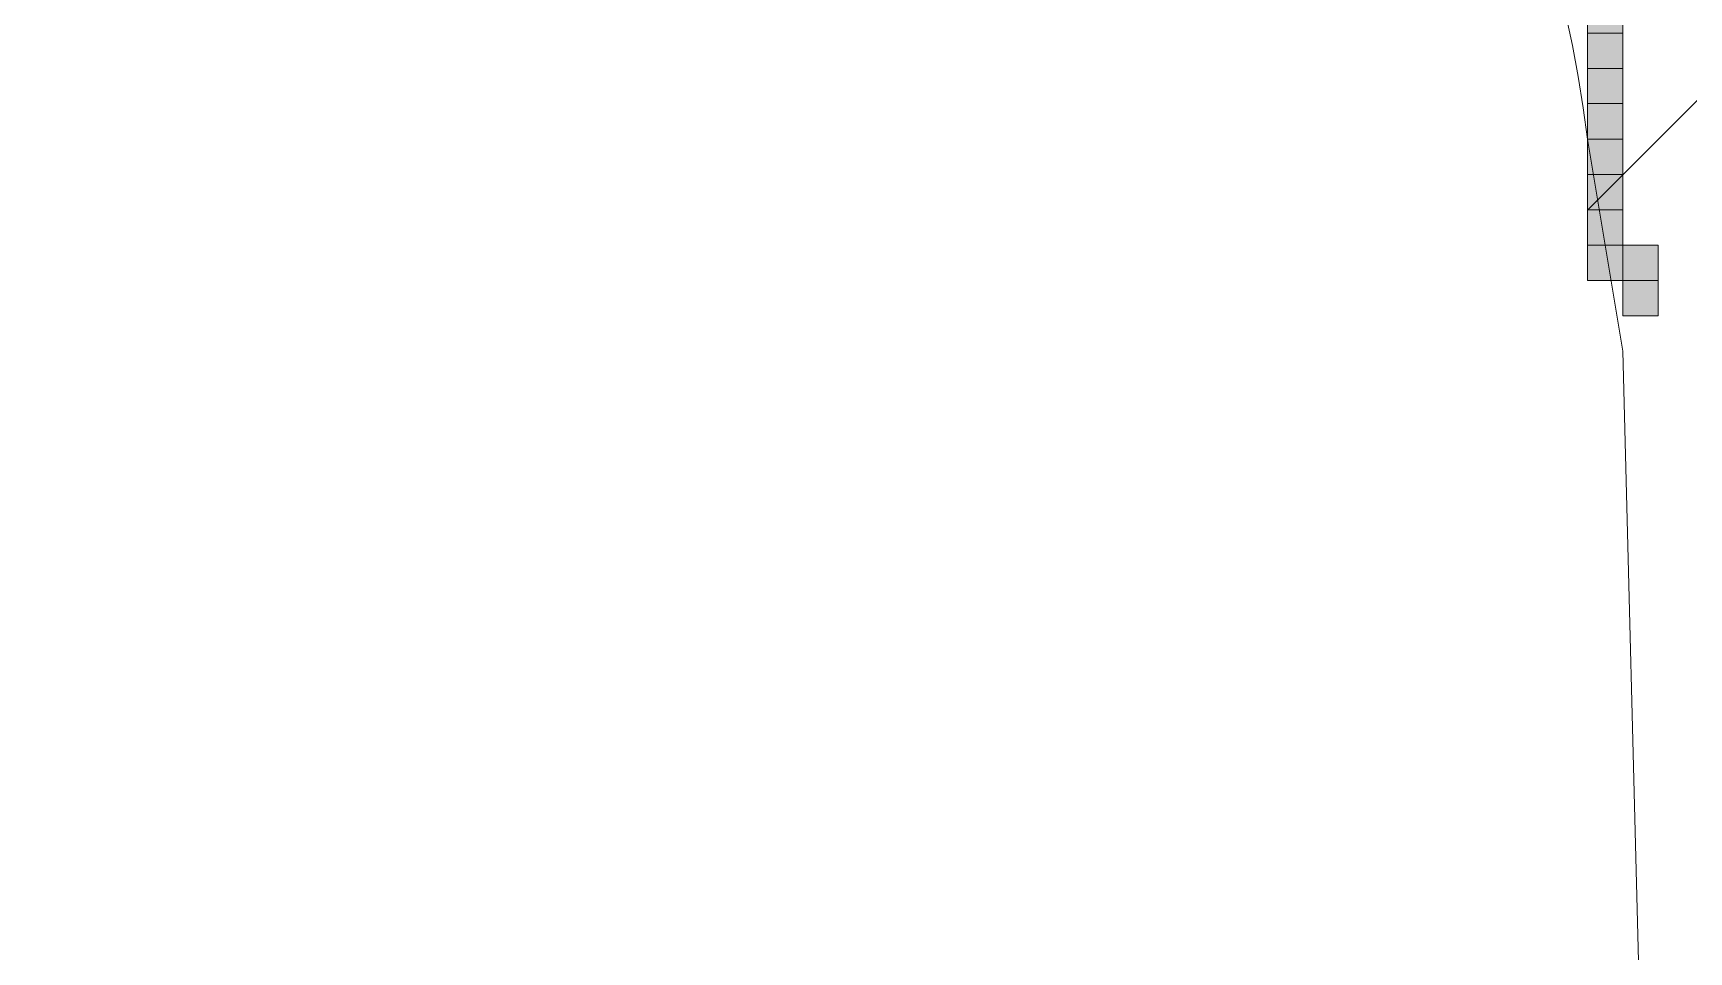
# Model space of a CAD drawing. Header units: inches. Extents: x 11 to 682, y 148 to 1119.
# Drawn here: x 328.26 to 331.072, y 848.219 to 849.78 of the extents above; entities that cross this region are included whole.
import ezdxf

# ---------------------------------------------------------------- set-up
doc = ezdxf.new("R2010")
doc.units = ezdxf.units.IN
doc.header["$MEASUREMENT"] = 0
doc.layers.add('图层 1', color=7, linetype='Continuous')

msp = doc.modelspace()

# ---------------------------------------------------------------- hatches: boundary and pattern name
at = {"layer": '图层 1', "true_color": 0xffffff}
h = msp.add_hatch(color=7, dxfattribs=at)
h.dxf.hatch_style = 2
h.paths.add_polyline_path([(330.8999, 849.7197), (330.96, 849.7197), (330.96, 849.8398), (330.8999, 849.8398)])
h = msp.add_hatch(color=7, dxfattribs=at)
h.dxf.hatch_style = 2
h.paths.add_polyline_path([(330.8999, 849.7197), (330.96, 849.7197), (330.96, 849.7798), (330.8999, 849.7798)])
h = msp.add_hatch(color=7, dxfattribs=at)
h.dxf.hatch_style = 2
h.paths.add_polyline_path([(330.8999, 849.7197), (330.96, 849.7197), (330.96, 849.7798), (330.8999, 849.7798)])
h = msp.add_hatch(color=7, dxfattribs=at)
h.dxf.hatch_style = 2
h.paths.add_polyline_path([(330.8999, 849.6602), (330.96, 849.6602), (330.96, 849.7798), (330.8999, 849.7798)])
h = msp.add_hatch(color=7, dxfattribs=at)
h.dxf.hatch_style = 2
h.paths.add_polyline_path([(330.8999, 849.6602), (330.96, 849.6602), (330.96, 849.7197), (330.8999, 849.7197)])
h = msp.add_hatch(color=7, dxfattribs=at)
h.dxf.hatch_style = 2
h.paths.add_polyline_path([(330.8999, 849.6602), (330.96, 849.6602), (330.96, 849.7197), (330.8999, 849.7197)])
h = msp.add_hatch(color=7, dxfattribs=at)
h.dxf.hatch_style = 2
h.paths.add_polyline_path([(330.8999, 849.6001), (330.96, 849.6001), (330.96, 849.7197), (330.8999, 849.7197)])
h = msp.add_hatch(color=7, dxfattribs=at)
h.dxf.hatch_style = 2
h.paths.add_polyline_path([(330.8999, 849.6001), (330.96, 849.6001), (330.96, 849.6602), (330.8999, 849.6602)])
h = msp.add_hatch(color=7, dxfattribs=at)
h.dxf.hatch_style = 2
h.paths.add_polyline_path([(330.8999, 849.6001), (330.96, 849.6001), (330.96, 849.6602), (330.8999, 849.6602)])
h = msp.add_hatch(color=7, dxfattribs=at)
h.dxf.hatch_style = 2
h.paths.add_polyline_path([(330.8999, 849.54), (330.96, 849.54), (330.96, 849.6602), (330.8999, 849.6602)])
h = msp.add_hatch(color=7, dxfattribs=at)
h.dxf.hatch_style = 2
h.paths.add_polyline_path([(330.8999, 849.54), (330.96, 849.54), (330.96, 849.6001), (330.8999, 849.6001)])
h = msp.add_hatch(color=7, dxfattribs=at)
h.dxf.hatch_style = 2
h.paths.add_polyline_path([(330.8999, 849.54), (330.96, 849.54), (330.96, 849.6001), (330.8999, 849.6001)])
h = msp.add_hatch(color=7, dxfattribs=at)
h.dxf.hatch_style = 2
h.paths.add_polyline_path([(330.8999, 849.48), (330.96, 849.48), (330.96, 849.6001), (330.8999, 849.6001)])
h = msp.add_hatch(color=7, dxfattribs=at)
h.dxf.hatch_style = 2
h.paths.add_polyline_path([(330.8999, 849.48), (330.96, 849.48), (330.96, 849.54), (330.8999, 849.54)])
h = msp.add_hatch(color=7, dxfattribs=at)
h.dxf.hatch_style = 2
h.paths.add_polyline_path([(330.8999, 849.48), (330.96, 849.48), (330.96, 849.54), (330.8999, 849.54)])
h = msp.add_hatch(color=7, dxfattribs=at)
h.dxf.hatch_style = 2
h.paths.add_polyline_path([(330.8999, 849.4199), (330.96, 849.4199), (330.96, 849.54), (330.8999, 849.54)])
h = msp.add_hatch(color=7, dxfattribs=at)
h.dxf.hatch_style = 2
h.paths.add_polyline_path([(330.8999, 849.4199), (330.96, 849.4199), (330.96, 849.48), (330.8999, 849.48)])
h = msp.add_hatch(color=7, dxfattribs=at)
h.dxf.hatch_style = 2
h.paths.add_polyline_path([(330.8999, 849.4199), (330.96, 849.4199), (330.96, 849.48), (330.8999, 849.48)])
h = msp.add_hatch(color=7, dxfattribs=at)
h.dxf.hatch_style = 2
h.paths.add_polyline_path([(330.8999, 849.3599), (330.96, 849.3599), (330.96, 849.48), (330.8999, 849.48)])
h = msp.add_hatch(color=7, dxfattribs=at)
h.dxf.hatch_style = 2
h.paths.add_polyline_path([(330.8999, 849.3599), (331.02, 849.3599), (331.02, 849.4199), (330.8999, 849.4199)])
h = msp.add_hatch(color=7, dxfattribs=at)
h.dxf.hatch_style = 2
h.paths.add_polyline_path([(330.96, 849.2998), (331.02, 849.2998), (331.02, 849.4199), (330.96, 849.4199)])
h = msp.add_hatch(color=7, dxfattribs=at)
h.dxf.hatch_style = 2
h.paths.add_polyline_path([(330.96, 849.2998), (331.02, 849.2998), (331.02, 849.3599), (330.96, 849.3599)])
h = msp.add_hatch(color=7, dxfattribs=at)
h.dxf.hatch_style = 2
h.paths.add_polyline_path([(330.96, 849.2998), (331.02, 849.2998), (331.02, 849.3599), (330.96, 849.3599)])
h = msp.add_hatch(color=7, dxfattribs=at)
h.dxf.hatch_style = 2
h.paths.add_polyline_path([(330.96, 849.2998), (331.02, 849.2998), (331.02, 849.3599), (330.96, 849.3599)])

# ---------------------------------------------------------------- linework, layer by layer
at = {"layer": '图层 1', "color": 7, "lineweight": 18, "true_color": 0xffffff}
for points in [[(330.8999, 849.4795), (334.7998, 853.3794)], [(330.96, 849.2397), (333.2402, 760.1396)], [(330.96, 849.2397), (333.2402, 760.1396)]]:
    msp.add_lwpolyline(points, dxfattribs=at)
at = {"layer": '图层 1', "lineweight": 0}
for points in [[(330.8999, 849.7197), (330.96, 849.7197), (330.96, 849.8398), (330.8999, 849.8398), (330.8999, 849.7197)], [(330.8999, 849.7197), (330.96, 849.7197), (330.96, 849.7798), (330.8999, 849.7798), (330.8999, 849.7197)], [(330.8999, 849.7197), (330.96, 849.7197), (330.96, 849.7798), (330.8999, 849.7798), (330.8999, 849.7197)], [(330.8999, 849.6602), (330.96, 849.6602), (330.96, 849.7798), (330.8999, 849.7798), (330.8999, 849.6602)], [(330.8999, 849.6602), (330.96, 849.6602), (330.96, 849.7197), (330.8999, 849.7197), (330.8999, 849.6602)], [(330.8999, 849.6602), (330.96, 849.6602), (330.96, 849.7197), (330.8999, 849.7197), (330.8999, 849.6602)], [(330.8999, 849.6001), (330.96, 849.6001), (330.96, 849.7197), (330.8999, 849.7197), (330.8999, 849.6001)], [(330.8999, 849.6001), (330.96, 849.6001), (330.96, 849.6602), (330.8999, 849.6602), (330.8999, 849.6001)], [(330.8999, 849.6001), (330.96, 849.6001), (330.96, 849.6602), (330.8999, 849.6602), (330.8999, 849.6001)], [(330.8999, 849.54), (330.96, 849.54), (330.96, 849.6602), (330.8999, 849.6602), (330.8999, 849.54)], [(330.8999, 849.54), (330.96, 849.54), (330.96, 849.6001), (330.8999, 849.6001), (330.8999, 849.54)], [(330.8999, 849.54), (330.96, 849.54), (330.96, 849.6001), (330.8999, 849.6001), (330.8999, 849.54)], [(330.8999, 849.48), (330.96, 849.48), (330.96, 849.6001), (330.8999, 849.6001), (330.8999, 849.48)], [(330.8999, 849.48), (330.96, 849.48), (330.96, 849.54), (330.8999, 849.54), (330.8999, 849.48)], [(330.8999, 849.48), (330.96, 849.48), (330.96, 849.54), (330.8999, 849.54), (330.8999, 849.48)], [(330.8999, 849.4199), (330.96, 849.4199), (330.96, 849.54), (330.8999, 849.54), (330.8999, 849.4199)], [(330.8999, 849.4199), (330.96, 849.4199), (330.96, 849.48), (330.8999, 849.48), (330.8999, 849.4199)], [(330.8999, 849.4199), (330.96, 849.4199), (330.96, 849.48), (330.8999, 849.48), (330.8999, 849.4199)], [(330.8999, 849.3599), (330.96, 849.3599), (330.96, 849.48), (330.8999, 849.48), (330.8999, 849.3599)], [(330.8999, 849.3599), (331.02, 849.3599), (331.02, 849.4199), (330.8999, 849.4199), (330.8999, 849.3599)], [(330.96, 849.2998), (331.02, 849.2998), (331.02, 849.4199), (330.96, 849.4199), (330.96, 849.2998)], [(330.96, 849.2998), (331.02, 849.2998), (331.02, 849.3599), (330.96, 849.3599), (330.96, 849.2998)], [(330.96, 849.2998), (331.02, 849.2998), (331.02, 849.3599), (330.96, 849.3599), (330.96, 849.2998)], [(330.96, 849.2998), (331.02, 849.2998), (331.02, 849.3599), (330.96, 849.3599), (330.96, 849.2998)]]:
    msp.add_lwpolyline(points, dxfattribs=at)
at = {"layer": '图层 1', "color": 7, "lineweight": 18, "true_color": 0xffffff}
msp.add_open_spline([(330.96, 849.2397), (330.96, 849.2397), (330.8999, 849.6001), (330.8999, 849.6001), (330.7568, 850.7378), (329.7681, 851.7119), (328.6201, 851.8198), (328.6201, 851.8198), (328.2598, 851.8799), (328.2598, 851.8799)], degree=3, knots=[0, 0, 0, 0, 1, 1, 1, 2, 2, 2, 3, 3, 3, 3], dxfattribs=at)

doc.saveas('drawing.dxf')
